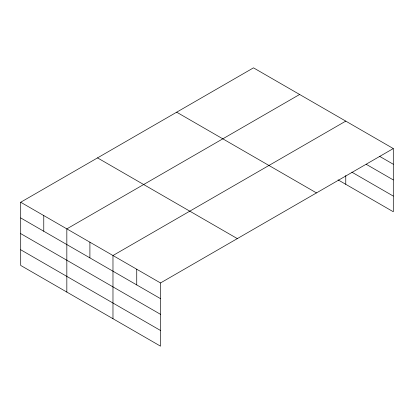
<?xml version="1.0" encoding="UTF-8"?>
<svg xmlns="http://www.w3.org/2000/svg" width="414" height="414" viewBox="0 0 414 414"><rect width="100%" height="100%" fill="white"/><g stroke="black" fill="none" stroke-linecap="round" stroke-linejoin="round"><path stroke-width="0.62" d="M393.3 148.559L253.492 67.844L20.7 202.244L20.7 265.441L160.508 346.156L160.508 282.959L393.3 148.559L393.3 211.756L338.078 179.873M299.627 94.48L66.835 228.88L66.835 292.077M345.768 121.116L112.975 255.516L112.975 318.713M379.483 156.269L393.3 164.249M366.214 164.291L393.3 179.924M351.843 172.146L393.3 196.081M176.669 112.194L316.477 192.914M97.523 157.889L237.331 238.609M20.7 202.244L160.508 282.959M20.7 217.93L160.508 298.649M20.7 233.61L160.508 314.324M20.7 249.761L160.508 330.481M345.768 175.531L345.768 184.313M136.739 269.24L136.739 284.925M89.905 242.2L89.905 257.886M43.77 215.559L43.77 231.25"/></g></svg>
